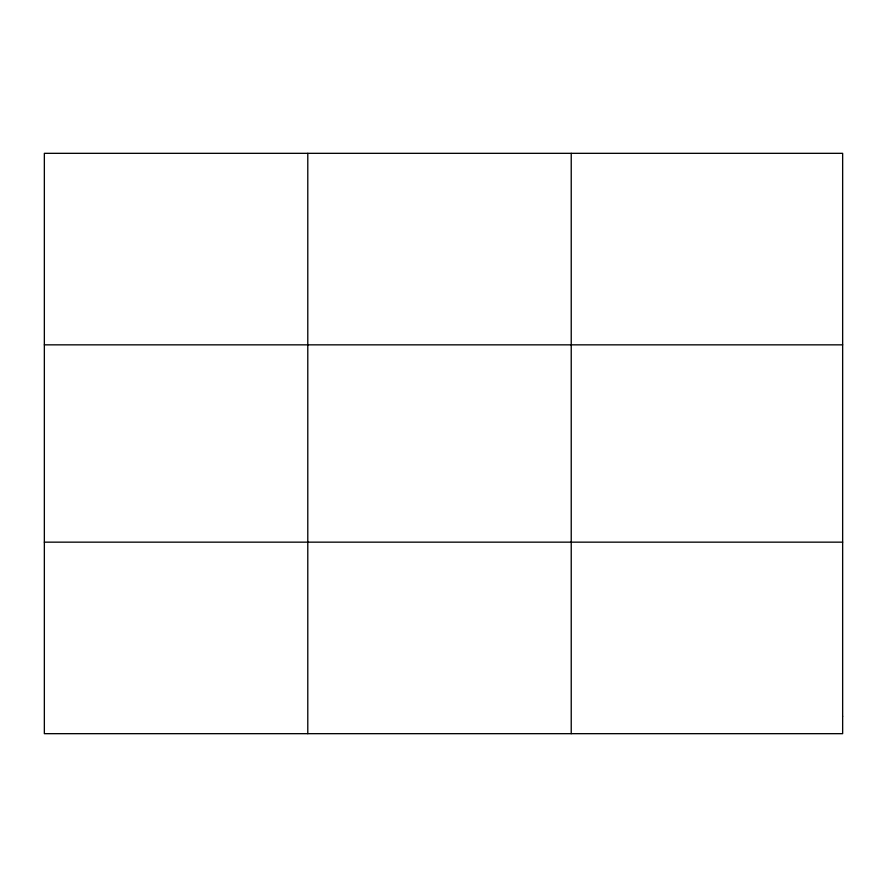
<?xml version="1.0" encoding="UTF-8"?>
<svg xmlns="http://www.w3.org/2000/svg" width="887" height="887" viewBox="0 0 887 887"><rect width="100%" height="100%" fill="white"/><g stroke="black" fill="none" stroke-linecap="round" stroke-linejoin="round"><path stroke-width="1.33" d="M307.789 153.329L307.789 733.671M571.228 153.329L571.228 733.671M44.35 344.843L842.65 344.843M44.35 542.157L842.65 542.157M842.65 716.264L842.65 733.671L44.35 733.671L44.35 153.329L842.65 153.329L842.65 716.264"/></g></svg>
